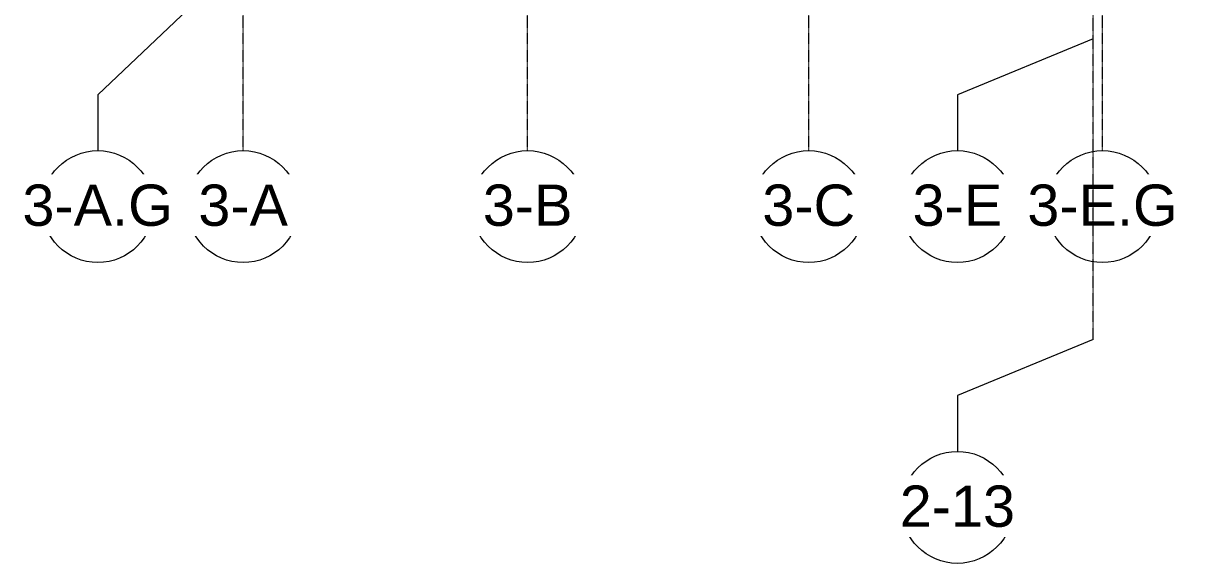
# Model space of a CAD drawing. Header units: inches. Extents: x 25557 to 33164, y -23509 to -20035.
# Drawn here: x 27814 to 28825, y -23509 to -23046 of the extents above; entities that cross this region are included whole.
import ezdxf

# ---------------------------------------------------------------- set-up
doc = ezdxf.new("R2010")
doc.units = ezdxf.units.IN
doc.header["$MEASUREMENT"] = 0
doc.linetypes.add('Grid Line 1_2_', pattern=[0.875, 0.5, -0.125, 0.125, -0.125])
doc.layers.add('S-GRID', color=1, linetype='Continuous', lineweight=9)
doc.layers.add('S-GRID-IDEN', color=1, linetype='Continuous', lineweight=9)
doc.styles.add('Arial', font='arial.ttf', dxfattribs={"height": 35.407186})

# ---------------------------------------------------------------- blocks, each defined once
blk = doc.blocks.new('Grid - Grid Head - Circle-14747-Overall Floor Plan')
at = {"layer": 'S-GRID-IDEN'}
blk.add_circle((0, 0), 0.25, dxfattribs=at)

msp = doc.modelspace()

# ---------------------------------------------------------------- linework, layer by layer
at = {"layer": 'S-GRID', "linetype": 'Grid Line 1_2_'}
for p, q in [((28002, -23155.1), (28002, -20130.8)), ((28246.2, -23155.1), (28246.2, -20130.8)), ((28487.5, -23155.1), (28487.5, -20130.8)), ((28731.7, -23059.1), (28731.7, -22458.6)), ((28739.7, -23155.1), (28739.7, -22458.6))]:
    msp.add_line(p, q, dxfattribs=at)
at = {"layer": 'S-GRID'}
for p, q in [((27994, -22996.3), (27877.2, -23107.1)), ((28731.7, -23059.1), (28615.1, -23107.1)), ((27877.2, -23107.1), (27877.2, -23155.1)), ((28615.1, -23107.1), (28615.1, -23155.1)), ((28731.7, -23317.2), (28615.1, -23365.2)), ((28615.1, -23365.2), (28615.1, -23413.2))]:
    msp.add_line(p, q, dxfattribs=at)

# ---------------------------------------------------------------- block references
at = {"layer": 'S-GRID-IDEN', "xscale": 191.9999999999999, "yscale": 191.9999999999999, "zscale": 191.9999999999999}
for p in [(27877.2, -23203.1), (28002, -23203.1), (28246.2, -23203.1), (28487.5, -23203.1), (28739.7, -23203.1), (28615.1, -23461.2)]:
    msp.add_blockref('Grid - Grid Head - Circle-14747-Overall Floor Plan', p, dxfattribs=at)

# ---------------------------------------------------------------- next in the draw order: texts
at = {"layer": 'S-GRID-IDEN', "char_height": 35.41, "attachment_point": 2, "line_spacing_factor": 0.938532, "style": 'Arial', "bg_fill": 3, "box_fill_scale": 1.25, "bg_fill_color": 0, "bg_fill_transparency": 0}
for s, insert, width in [('3-A', (28002, -23184.2), 91.584), ('3-B', (28246.2, -23184.2), 91.584), ('3-C', (28487.5, -23184.2), 94.608), ('3-E.G', (28739.7, -23184.2), 153.792), ('2-13', (28615.1, -23442.4), 117.936)]:
    msp.add_mtext(s, dxfattribs=dict(at, insert=insert, width=width))

# ---------------------------------------------------------------- next in the draw order: linework, layer by layer
at = {"layer": 'S-GRID', "linetype": 'Grid Line 1_2_'}
msp.add_line((28731.7, -23317.2), (28731.7, -22542.6), dxfattribs=at)

# ---------------------------------------------------------------- next in the draw order: block references
at = {"layer": 'S-GRID-IDEN', "xscale": 191.9999999999999, "yscale": 191.9999999999999, "zscale": 191.9999999999999}
msp.add_blockref('Grid - Grid Head - Circle-14747-Overall Floor Plan', (28615.1, -23203.1), dxfattribs=at)

# ---------------------------------------------------------------- next in the draw order: texts
at = {"layer": 'S-GRID-IDEN', "insert": (27877.1, -23184.2), "char_height": 35.41, "width": 153.792, "attachment_point": 2, "line_spacing_factor": 0.938532, "style": 'Arial', "bg_fill": 3, "box_fill_scale": 1.25, "bg_fill_color": 0, "bg_fill_transparency": 0}
msp.add_mtext('3-A.G', dxfattribs=at)

# ---------------------------------------------------------------- next in the draw order: texts
at = {"layer": 'S-GRID-IDEN', "insert": (28615.1, -23184.2), "char_height": 35.41, "width": 91.584, "attachment_point": 2, "line_spacing_factor": 0.938532, "style": 'Arial', "bg_fill": 3, "box_fill_scale": 1.25, "bg_fill_color": 0, "bg_fill_transparency": 0}
msp.add_mtext('3-E', dxfattribs=at)

doc.saveas('drawing.dxf')
